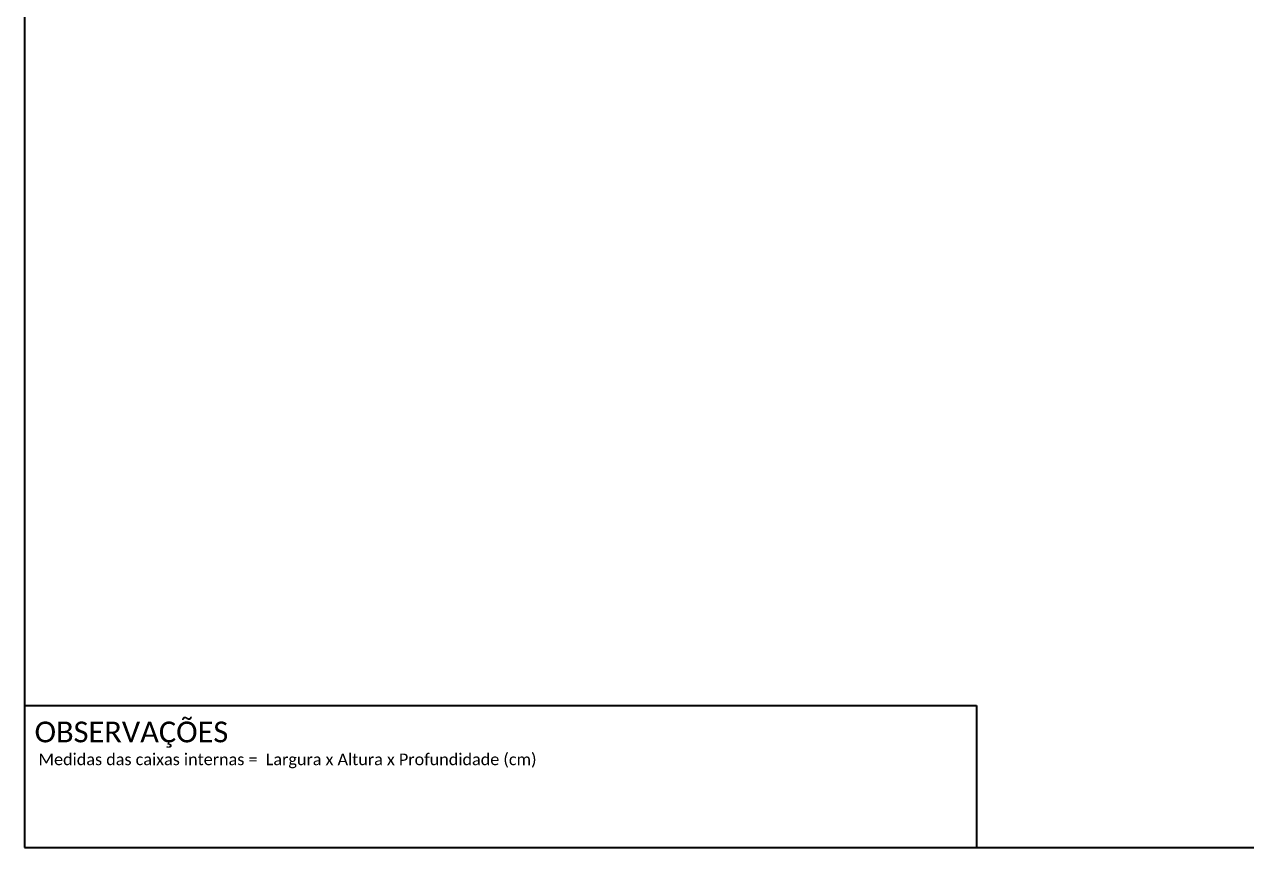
# Model space of a CAD drawing. Extents: x -89 to 749, y -559 to 1299.
# Drawn here: x -89.3 to 330.5, y 77.4 to 360.2 of the extents above; entities that cross this region are included whole.
import ezdxf

# ---------------------------------------------------------------- set-up
doc = ezdxf.new("R2010")
doc.units = 0
doc.styles.add('WMF-Calibri0', font='CALIBRI.TTF')

msp = doc.modelspace()

# ---------------------------------------------------------------- linework, layer by layer
msp.add_lwpolyline([(-89.32, 77.37), (749.25, 77.37), (749.25, 671.37), (-89.32, 671.37), (-89.32, 77.37)])
at = {"color": 7}
for points in [[(-89.24, 126.13), (237.71, 126.13)], [(237.71, 126.13), (237.71, 77.37)]]:
    msp.add_lwpolyline(points, dxfattribs=at)

# ---------------------------------------------------------------- texts
at = {"color": 7, "style": 'WMF-Calibri0'}
msp.add_text('OBSERVAÇÕES', height=7.1308, dxfattribs=at).set_placement((-85.83, 113.52))
at = {"color": 7, "insert": (-84.48, 109.67), "char_height": 4, "width": 658.8434, "attachment_point": 1, "style": 'WMF-Calibri0'}
msp.add_mtext('Medidas das caixas internas =  Largura x Altura x Profundidade (cm)', dxfattribs=at)

doc.saveas('drawing.dxf')
